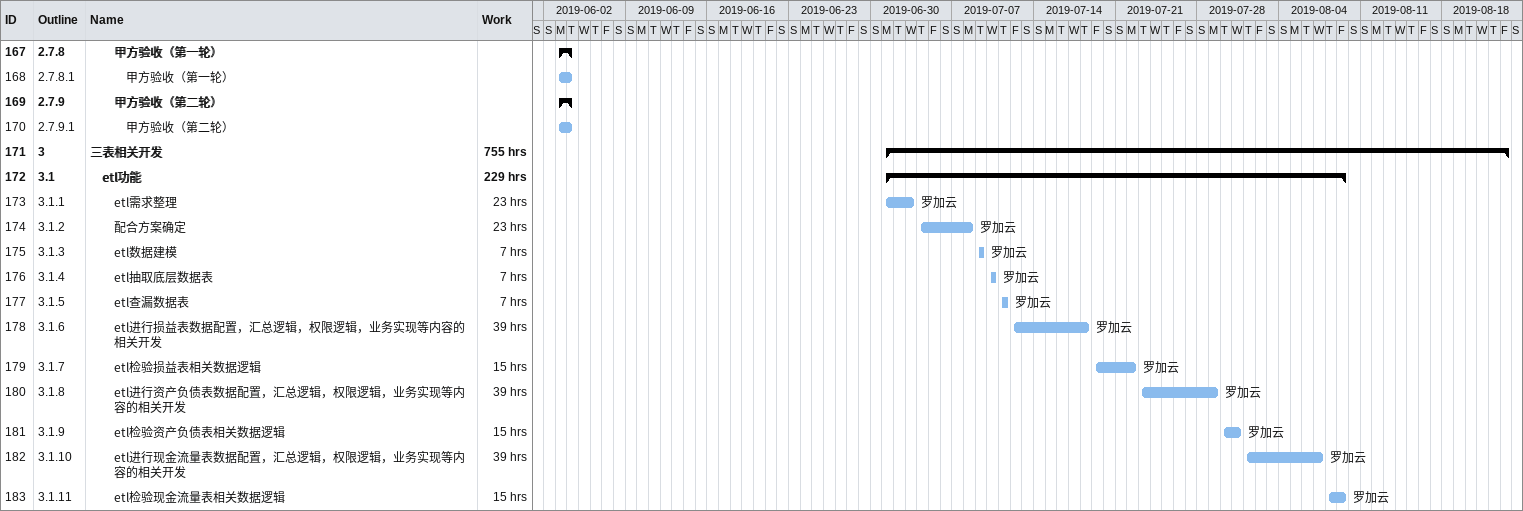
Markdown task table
| ID | WBS | Task | Start | Finish | Resources | Work (h) |
|---|---|---|---|---|---|---|
| 167 | 2.7.8 | **甲方验收（第一轮）** | 2019-06-03 | 2019-06-04 |  |  |
| 168 | 2.7.8.1 | 甲方验收（第一轮） | 2019-06-03 | 2019-06-04 |  |  |
| 169 | 2.7.9 | **甲方验收（第二轮）** | 2019-06-03 | 2019-06-04 |  |  |
| 170 | 2.7.9.1 | 甲方验收（第二轮） | 2019-06-03 | 2019-06-04 |  |  |
| 171 | 3 | **三表相关开发** | 2019-07-01 | 2019-08-23 |  | 755 |
| 172 | 3.1 | **etl功能** | 2019-07-01 | 2019-08-09 |  | 229 |
| 173 | 3.1.1 | etl需求整理 | 2019-07-01 | 2019-07-03 | 罗加云 | 23 |
| 174 | 3.1.2 | 配合方案确定 | 2019-07-04 | 2019-07-08 | 罗加云 | 23 |
| 175 | 3.1.3 | etl数据建模 | 2019-07-09 | 2019-07-09 | 罗加云 | 7 |
| 176 | 3.1.4 | etl抽取底层数据表 | 2019-07-10 | 2019-07-10 | 罗加云 | 7 |
| 177 | 3.1.5 | etl查漏数据表 | 2019-07-11 | 2019-07-11 | 罗加云 | 7 |
| 178 | 3.1.6 | etl进行损益表数据配置，汇总逻辑，权限逻辑，业务实现等内容的相关开发 | 2019-07-12 | 2019-07-18 | 罗加云 | 39 |
| 179 | 3.1.7 | etl检验损益表相关数据逻辑 | 2019-07-19 | 2019-07-22 | 罗加云 | 15 |
| 180 | 3.1.8 | etl进行资产负债表数据配置，汇总逻辑，权限逻辑，业务实现等内容的相关开发 | 2019-07-23 | 2019-07-29 | 罗加云 | 39 |
| 181 | 3.1.9 | etl检验资产负债表相关数据逻辑 | 2019-07-30 | 2019-07-31 | 罗加云 | 15 |
| 182 | 3.1.10 | etl进行现金流量表数据配置，汇总逻辑，权限逻辑，业务实现等内容的相关开发 | 2019-08-01 | 2019-08-07 | 罗加云 | 39 |
| 183 | 3.1.11 | etl检验现金流量表相关数据逻辑 | 2019-08-08 | 2019-08-09 | 罗加云 | 15 |
